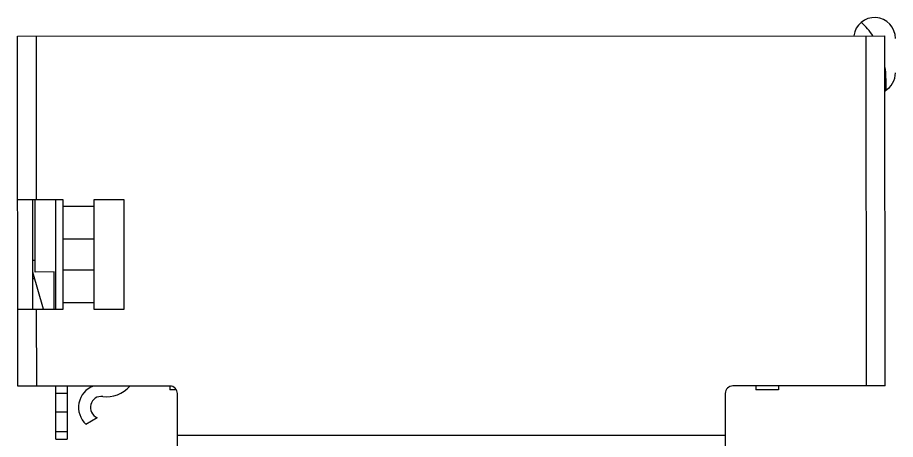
# Model space of a CAD drawing. Header units: millimetres. Extents: x -35.9 to 51.6, y -31.6 to 17.9.
# Drawn here: x 26 to 37.54, y -18.98 to -13.44 of the extents above; entities that cross this region are included whole.
import ezdxf

# ---------------------------------------------------------------- set-up
doc = ezdxf.new("R2010")
doc.units = ezdxf.units.MM
doc.header["$LTSCALE"] = 1.21
doc.header["$MEASUREMENT"] = 0
doc.layers.get('0').update_dxf_attribs({"linetype": 'CONTINUOUS'})

msp = doc.modelspace()

# ---------------------------------------------------------------- linework, layer by layer
at = {"color": 7, "linetype": 'Continuous'}
for p, q in [((26.001, -13.682), (37.401, -13.678)), ((26.003, -18.282), (26.001, -13.682)), ((26.252, -15.832), (26.251, -13.681)), ((37.151, -13.678), (37.153, -18.278)), ((37.403, -18.278), (37.401, -13.678)), ((37.414, -14.237), (37.414, -14.389)), ((26.602, -15.831), (26.002, -15.832)), ((26.202, -17.272), (26.202, -15.832)), ((26.232, -16.782), (26.232, -15.832)), ((26.502, -15.831), (26.502, -17.271)), ((26.602, -17.271), (26.602, -15.831)), ((27.002, -15.921), (26.602, -15.921)), ((27.402, -15.831), (27.002, -15.831)), ((27.002, -15.831), (27.002, -17.271)), ((27.402, -17.271), (27.402, -15.831)), ((27.002, -16.349), (26.602, -16.349)), ((26.232, -16.632), (26.202, -16.632)), ((26.341, -17.271), (26.202, -16.782)), ((26.482, -16.781), (26.232, -16.782)), ((26.482, -17.271), (26.482, -16.781)), ((26.602, -16.754), (27.002, -16.754)), ((26.228, -16.872), (26.202, -16.872)), ((26.602, -17.181), (27.002, -17.181)), ((26.002, -17.272), (26.602, -17.271)), ((26.253, -18.281), (26.252, -17.271)), ((27.002, -17.271), (27.402, -17.271)), ((28.003, -18.281), (26.003, -18.282)), ((26.503, -18.981), (26.503, -18.281)), ((26.653, -18.281), (26.653, -18.981)), ((28.003, -18.281), (28.003, -18.331)), ((28.089, -18.331), (28.003, -18.331)), ((37.403, -18.278), (35.403, -18.279)), ((35.703, -18.279), (35.703, -18.329)), ((36.003, -18.329), (35.703, -18.329)), ((36.003, -18.279), (36.003, -18.329)), ((26.653, -18.378), (26.503, -18.378)), ((28.103, -19.181), (28.103, -18.381)), ((35.303, -18.379), (35.303, -19.179)), ((26.503, -18.621), (26.653, -18.621)), ((26.898, -18.781), (27.047, -18.695)), ((26.653, -18.881), (26.503, -18.881)), ((26.503, -18.981), (26.653, -18.981)), ((35.303, -18.929), (28.103, -18.931))]:
    msp.add_line(p, q, dxfattribs=at)
for centre, radius, start, end in [((37.264, -13.712), 0.275, 0, 172.5421), ((36.414, -14.237), 1, 33.9467, 47.2921), ((37.264, -14.162), 0.275, 300.0495, 360), ((36.414, -14.237), 1, 0, 9.1047), ((27.103, -18.562), 0.3, 110.6276, 227.1035), ((27.172, -18.021), 0.4, 262.6338, 319.4026), ((28.003, -18.381), 0.1, 0.0161, 90.0161), ((35.403, -18.379), 0.1, 90.0161, 180.0161), ((27.103, -18.562), 0.145, 82.6338, 247.5171)]:
    msp.add_arc(centre, radius, start, end, dxfattribs=at)

doc.saveas('drawing.dxf')
